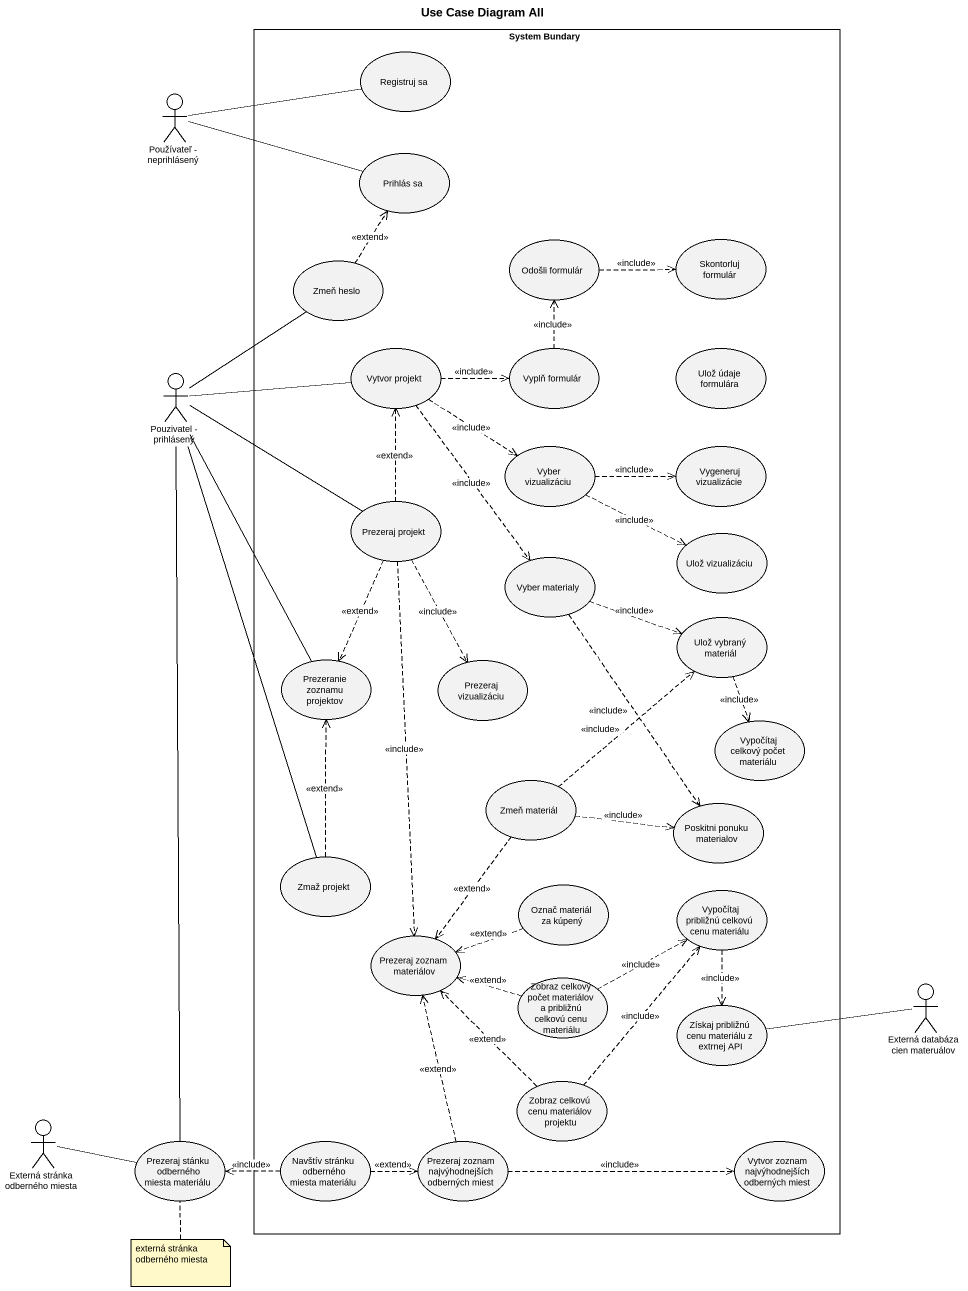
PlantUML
@startuml
title Use Case Diagram All
rectangle "System Bundary" as System_Bundary {
  usecase "Registruj sa" as Registruj_sa
  usecase "Prihlás sa" as Prihlás_sa
  usecase "Odošli formulár" as Odošli_formulár
  usecase "Skontorluj formulár" as Skontorluj_formulár
  usecase "Zmeň heslo" as Zmeň_heslo
  usecase "Vytvor projekt" as Vytvor_projekt
  usecase "Vyplň formulár" as Vyplň_formulár
  usecase "Ulož údaje formulára" as Ulož_údaje_formulára
  usecase "Vyber vizualizáciu" as Vyber_vizualizáciu
  usecase "Vygeneruj vizualizácie" as Vygeneruj_vizualizácie
  usecase "Prezeraj projekt" as Prezeraj_projekt
  usecase "Ulož vizualizáciu" as Ulož_vizualizáciu
  usecase "Vyber materialy" as Vyber_materialy
  usecase "Ulož vybraný materiál" as Ulož_vybraný_materiál
  usecase "Prezeranie zoznamu projektov" as Prezeranie_zoznamu_projektov
  usecase "Prezeraj vizualizáciu" as Prezeraj_vizualizáciu
  usecase "Vypočítaj celkový počet materiálu" as Vypočítaj_celkový_počet
  usecase "Zmeň materiál" as Zmeň_materiál
  usecase "Poskitni ponuku materialov" as Poskitni_ponuku_materialov
  usecase "Zmaž projekt" as Zmaž_projekt
  usecase "Označ materiál za kúpený" as Označ_materiál_za_kúpený
  usecase "Vypočítaj približnú celkovú cenu materiálu" as Vypočítaj_približnú_celkovú
  usecase "Prezeraj zoznam materiálov" as Prezeraj_zoznam_materiálov
  usecase "Zobraz celkový počet materiálov a približnú celkovú cenu materiálu" as Zobraz_celkový_počet
  usecase "Získaj približnú cenu materiálu z extrnej API" as Získaj_približnú_cenu
  usecase "Zobraz celkovú cenu materiálov projektu" as Zobraz_celkovú_cenu
  usecase "Navštív stránku odberného miesta materiálu" as Navštív_stránku_odberného
  usecase "Prezeraj zoznam najvýhodnejších odberných miest" as Prezeraj_zoznam
  usecase "Vytvor zoznam najvýhodnejších odberných miest" as Vytvor_zoznam
}
actor "Používateľ - neprihlásený" as Používateľ_neprihlásený
actor "Pouzivatel - prihlásený" as Pouzivatel_prihlásený
actor "Externá databáza cien materuálov" as Externá_databáza_cien
actor "Externá stránka odberného miesta" as Externá_stránka_odberného
usecase "Prezeraj stánku odberného miesta materiálu" as Prezeraj_stánku_odberného
Používateľ_neprihlásený -right- Registruj_sa
Používateľ_neprihlásený -right- Prihlás_sa
Odošli_formulár .right.> Skontorluj_formulár : <<include>>
Zmeň_heslo .up.> Prihlás_sa : <<extend>>
Vytvor_projekt .right.> Vyplň_formulár : <<include>>
Vytvor_projekt ..> Vyber_vizualizáciu : <<include>>
Vytvor_projekt ..> Vyber_materialy : <<include>>
Vyplň_formulár .up.> Odošli_formulár : <<include>>
Pouzivatel_prihlásený -up- Zmeň_heslo
Pouzivatel_prihlásený -right- Vytvor_projekt
Pouzivatel_prihlásený -right- Prezeraj_projekt
Pouzivatel_prihlásený -- Prezeranie_zoznamu_projektov
Pouzivatel_prihlásený -- Zmaž_projekt
Pouzivatel_prihlásený -- Prezeraj_stánku_odberného
Vyber_vizualizáciu .right.> Vygeneruj_vizualizácie : <<include>>
Vyber_vizualizáciu .right.> Ulož_vizualizáciu : <<include>>
Prezeraj_projekt .up.> Vytvor_projekt : <<extend>>
Prezeraj_projekt ..> Prezeranie_zoznamu_projektov : <<extend>>
Prezeraj_projekt ..> Prezeraj_vizualizáciu : <<include>>
Prezeraj_projekt ..> Prezeraj_zoznam_materiálov : <<include>>
Vyber_materialy .right.> Ulož_vybraný_materiál : <<include>>
Vyber_materialy ..> Poskitni_ponuku_materialov : <<include>>
Ulož_vybraný_materiál ..> Vypočítaj_celkový_počet : <<include>>
Zmeň_materiál .up.> Ulož_vybraný_materiál : <<include>>
Zmeň_materiál .right.> Poskitni_ponuku_materialov : <<include>>
Zmeň_materiál ..> Prezeraj_zoznam_materiálov : <<extend>>
Zmaž_projekt .up.> Prezeranie_zoznamu_projektov : <<extend>>
Označ_materiál_za_kúpený .left.> Prezeraj_zoznam_materiálov : <<extend>>
Vypočítaj_približnú_celkovú ..> Získaj_približnú_cenu : <<include>>
Zobraz_celkový_počet .right.> Vypočítaj_približnú_celkovú : <<include>>
Zobraz_celkový_počet .left.> Prezeraj_zoznam_materiálov : <<extend>>
Externá_databáza_cien -left- Získaj_približnú_cenu
Zobraz_celkovú_cenu .up.> Vypočítaj_približnú_celkovú : <<include>>
Zobraz_celkovú_cenu .up.> Prezeraj_zoznam_materiálov : <<extend>>
Externá_stránka_odberného -right- Prezeraj_stánku_odberného
Navštív_stránku_odberného .left.> Prezeraj_stánku_odberného : <<include>>
Navštív_stránku_odberného .right.> Prezeraj_zoznam : <<extend>>
Prezeraj_zoznam .up.> Prezeraj_zoznam_materiálov : <<extend>>
Prezeraj_zoznam .right.> Vytvor_zoznam : <<include>>
note bottom of Prezeraj_stánku_odberného : externá stránka odberného miesta
@enduml
